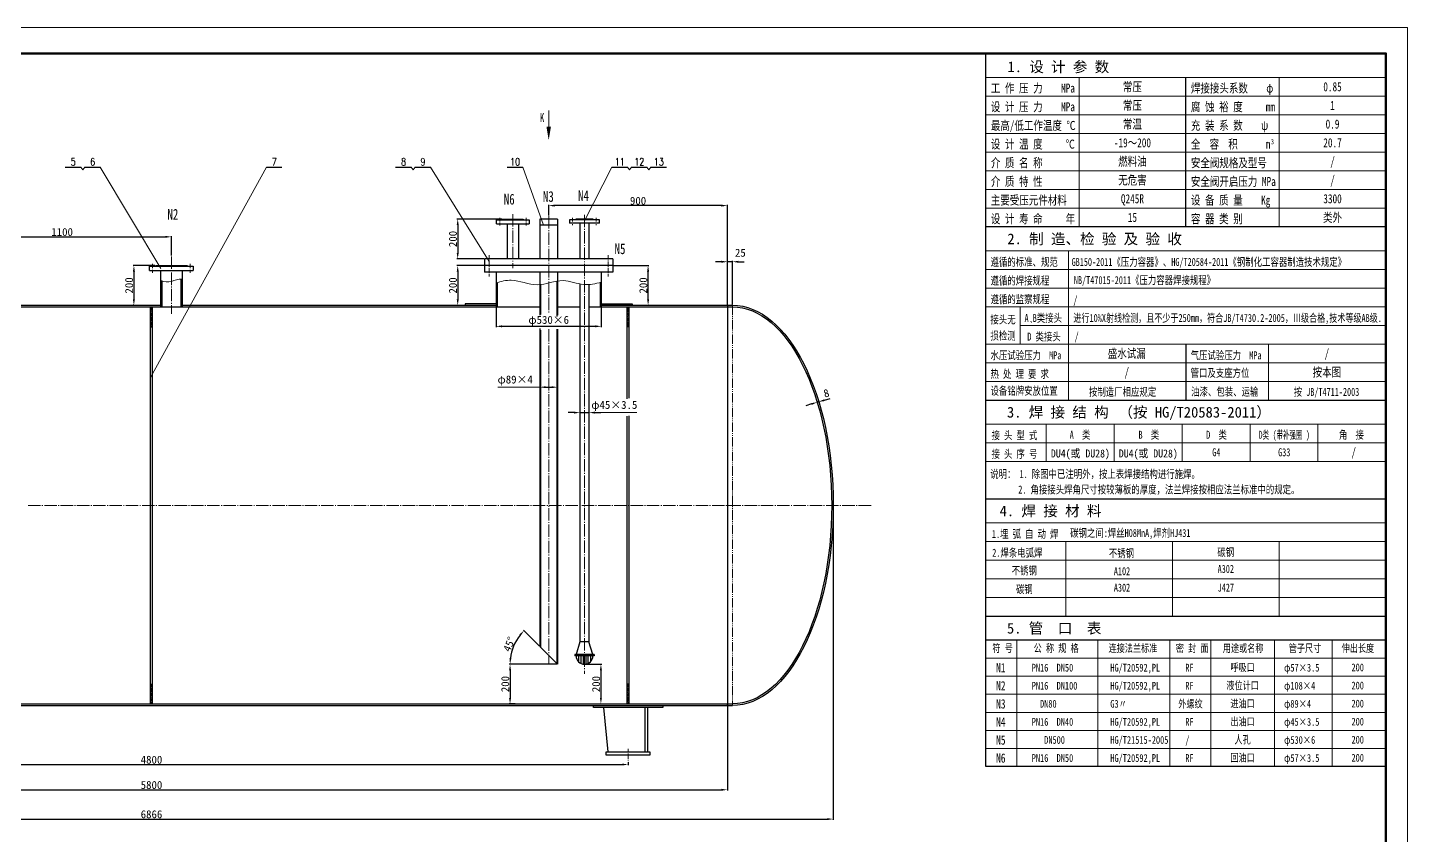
# Model space of a CAD drawing. Extents: x -6371 to 65603, y -5260 to 2462.
# Drawn here: x 58656 to 65603, y -1607 to 2462 of the extents above; entities that cross this region are included whole.
import ezdxf
from ezdxf.enums import TextEntityAlignment as Align

# ---------------------------------------------------------------- set-up
doc = ezdxf.new("R2010")
doc.units = 0
doc.header["$LTSCALE"] = 25
doc.header["$PDMODE"] = 1
for name, pattern in [('JXX-L', [2.95, 1.9, -0.25, 0.15, -0.25, 0.15, -0.25]), ('ZXX-L', [3.28, 2.5, -0.3, 0.18, -0.3]), ('ZXX-S', [1.27, 0.75, -0.2, 0.12, -0.2])]:
    doc.linetypes.add(name, pattern=pattern)
doc.layers.get('Defpoints').update_dxf_attribs({"linetype": 'CONTINUOUS'})
for name, color, linetype, lineweight in [('A 粗实线', 1, 'CONTINUOUS', 25), ('B 细实线', 7, 'CONTINUOUS', 15), ('C 文 字', 2, 'CONTINUOUS', 20), ('D 短中心线', 3, 'ZXX-S', 18), ('E 长中心线', 3, 'ZXX-L', 15), ('I 长双点线', 3, 'JXX-L', 15), ('J 标注尺寸', 2, 'CONTINUOUS', 15)]:
    doc.layers.add(name, color=color, linetype=linetype, lineweight=lineweight)
doc.styles.add('HZTXT', font='SIMFANG.TTF', dxfattribs={"width": 0.75})
doc.styles.add('ROMANC', font='romanc', dxfattribs={"width": 0.7, "height": 6})
doc.styles.get("Standard").update_dxf_attribs({"font": 'SIMFANG.TTF'})
doc.styles.add('标题中文', font='SIMFANG.TTF', dxfattribs={"width": 0.7})
doc.dimstyles.new('通用标注4.0', dxfattribs={"dimtxt": 40, "dimasz": 30, "dimexe": 4, "dimexo": 4, "dimgap": 4, "dimtad": 1, "dimdec": 0, "dimzin": 0, "dimdsep": 46, "dimtxsty": 'Standard', "dimcen": 4, "dimadec": 0, "dimazin": 0, "dimtfac": 0.375, "dimtdec": 0, "dimtmove": 2, "dimatfit": 3, "dimfxl": 0, "dimtzin": 0, "dimarcsym": 0})

# ---------------------------------------------------------------- blocks, each defined once
blk = doc.blocks.new('*D154')
at = {"layer": 'Defpoints', "color": 0}
for p in [(55846.4, 55.3), (62712.4, 55.3), (62712.4, -1524.8)]:
    blk.add_point(p, dxfattribs=at)
at = {"layer": 'J 标注尺寸', "color": 0, "lineweight": -2}
for p, q in [((55846.4, 51.3), (55846.4, -1528.8)), ((62712.4, 51.3), (62712.4, -1528.8)), ((55876.4, -1524.8), (62682.4, -1524.8))]:
    blk.add_line(p, q, dxfattribs=at)
at = {"layer": 'J 标注尺寸', "color": 0}
for points in [[(55876.4, -1519.8), (55876.4, -1529.8), (55846.4, -1524.8)], [(62682.4, -1519.8), (62682.4, -1529.8), (62712.4, -1524.8)]]:
    blk.add_solid(points, dxfattribs=at)
at = {"layer": 'J 标注尺寸', "color": 0, "insert": (59279.4, -1500.8), "char_height": 40, "attachment_point": 5}
blk.add_mtext('6866', dxfattribs=at)
blk = doc.blocks.new('*D152')
at = {"layer": 'Defpoints', "color": 0}
for p in [(56379.4, -952.7), (62179.4, -952.7), (62179.4, -1377.2)]:
    blk.add_point(p, dxfattribs=at)
at = {"layer": 'J 标注尺寸', "color": 0, "lineweight": -2}
for p, q in [((56379.4, -956.7), (56379.4, -1381.2)), ((62179.4, -956.7), (62179.4, -1381.2)), ((56409.4, -1377.2), (62149.4, -1377.2))]:
    blk.add_line(p, q, dxfattribs=at)
at = {"layer": 'J 标注尺寸', "color": 0}
for points in [[(56409.4, -1372.2), (56409.4, -1382.2), (56379.4, -1377.2)], [(62149.4, -1372.2), (62149.4, -1382.2), (62179.4, -1377.2)]]:
    blk.add_solid(points, dxfattribs=at)
at = {"layer": 'J 标注尺寸', "color": 0, "insert": (59279.4, -1353.2), "char_height": 40, "attachment_point": 5}
blk.add_mtext('5800', dxfattribs=at)
blk = doc.blocks.new('*D151')
at = {"layer": 'Defpoints', "color": 0}
for p in [(61459.4, -744.7), (61493.3, -944.7), (61542.3, -944.7)]:
    blk.add_point(p, dxfattribs=at)
at = {"layer": 'J 标注尺寸', "color": 0, "lineweight": -2}
for p, q in [((61463.4, -744.7), (61546.3, -744.7)), ((61542.3, -774.7), (61542.3, -914.7)), ((61497.3, -944.7), (61546.3, -944.7))]:
    blk.add_line(p, q, dxfattribs=at)
at = {"layer": 'J 标注尺寸', "color": 0}
for points in [[(61537.3, -774.7), (61547.3, -774.7), (61542.3, -744.7)], [(61537.3, -914.7), (61547.3, -914.7), (61542.3, -944.7)]]:
    blk.add_solid(points, dxfattribs=at)
at = {"layer": 'J 标注尺寸', "color": 0, "insert": (61518.3, -844.7), "char_height": 40, "attachment_point": 5, "rotation": 90}
blk.add_mtext('200', dxfattribs=at)
blk = doc.blocks.new('*D149')
at = {"layer": 'Defpoints', "color": 0}
for p in [(61323.9, -744.7), (61084.8, -944.7), (61114.7, -944.7)]:
    blk.add_point(p, dxfattribs=at)
at = {"layer": 'J 标注尺寸', "color": 0, "lineweight": -2}
for p, q in [((61319.9, -744.7), (61080.8, -744.7)), ((61084.8, -774.7), (61084.8, -914.7)), ((61110.7, -944.7), (61080.8, -944.7))]:
    blk.add_line(p, q, dxfattribs=at)
at = {"layer": 'J 标注尺寸', "color": 0}
for points in [[(61079.8, -774.7), (61089.8, -774.7), (61084.8, -744.7)], [(61079.8, -914.7), (61089.8, -914.7), (61084.8, -944.7)]]:
    blk.add_solid(points, dxfattribs=at)
at = {"layer": 'J 标注尺寸', "color": 0, "insert": (61060.8, -844.7), "char_height": 40, "attachment_point": 5, "rotation": 90}
blk.add_mtext('200', dxfattribs=at)
blk = doc.blocks.new('*D143')
at = {"layer": 'Defpoints', "color": 0}
for p in [(56879.4, -1234.3), (61679.4, -1234.3), (61679.4, -1250)]:
    blk.add_point(p, dxfattribs=at)
at = {"layer": 'J 标注尺寸', "color": 0, "lineweight": -2}
for p, q in [((56879.4, -1238.3), (56879.4, -1254)), ((56909.4, -1250), (61649.4, -1250)), ((61679.4, -1238.3), (61679.4, -1254))]:
    blk.add_line(p, q, dxfattribs=at)
at = {"layer": 'J 标注尺寸', "color": 0}
for points in [[(56909.4, -1245), (56909.4, -1255), (56879.4, -1250)], [(61649.4, -1245), (61649.4, -1255), (61679.4, -1250)]]:
    blk.add_solid(points, dxfattribs=at)
at = {"layer": 'J 标注尺寸', "color": 0, "insert": (59279.4, -1226), "char_height": 40, "attachment_point": 5}
blk.add_mtext('4800', dxfattribs=at)
blk = doc.blocks.new('*D150')
at = {"layer": 'Defpoints', "color": 0}
for p in [(61116.8, -625.1), (61234.9, -655.7), (61271.1, -744.7), (61319.9, -744.7), (61323.9, -744.7)]:
    blk.add_point(p, dxfattribs=at)
at = {"layer": 'J 标注尺寸', "color": 0, "lineweight": -2}
for p, q in [((61232.1, -652.9), (61152, -572.8)), ((61267.1, -744.7), (61080.8, -744.7))]:
    blk.add_line(p, q, dxfattribs=at)
blk.add_arc((61323.9, -744.7), 239.2, 142.19148, 172.80852, dxfattribs=at)
at = {"layer": 'J 标注尺寸', "color": 0}
for points in [[(61131.2, -594.8), (61138.7, -601.4), (61154.8, -575.6)], [(61091.6, -715.1), (61081.7, -714.5), (61084.8, -744.7)]]:
    blk.add_solid(points, dxfattribs=at)
at = {"layer": 'J 标注尺寸', "color": 0, "insert": (61080.8, -644), "char_height": 40, "attachment_point": 5, "rotation": 67.5}
blk.add_mtext('45°', dxfattribs=at)
blk = doc.blocks.new('*D140')
at = {"layer": 'Defpoints', "color": 0}
for p in [(61279.4, 1565.3), (61279.4, 1511.9), (62179.4, 1063.3)]:
    blk.add_point(p, dxfattribs=at)
at = {"layer": 'J 标注尺寸', "color": 0, "lineweight": -2}
for p, q in [((61279.4, 1515.9), (61279.4, 1569.3)), ((62149.4, 1565.3), (61309.4, 1565.3)), ((62179.4, 1067.3), (62179.4, 1569.3))]:
    blk.add_line(p, q, dxfattribs=at)
at = {"layer": 'J 标注尺寸', "color": 0}
for points in [[(61309.4, 1570.3), (61309.4, 1560.3), (61279.4, 1565.3)], [(62149.4, 1570.3), (62149.4, 1560.3), (62179.4, 1565.3)]]:
    blk.add_solid(points, dxfattribs=at)
at = {"layer": 'J 标注尺寸', "color": 0, "insert": (61729.4, 1589.3), "char_height": 40, "attachment_point": 5}
blk.add_mtext('900', dxfattribs=at)
blk = doc.blocks.new('*D133')
at = {"layer": 'Defpoints', "color": 0}
for p in [(59379.4, 1408), (58279.4, 1287.8), (59379.4, 1309.8)]:
    blk.add_point(p, dxfattribs=at)
at = {"layer": 'J 标注尺寸', "color": 0, "lineweight": -2}
for p, q in [((58279.4, 1291.8), (58279.4, 1412)), ((58309.4, 1408), (59349.4, 1408)), ((59379.4, 1313.8), (59379.4, 1412))]:
    blk.add_line(p, q, dxfattribs=at)
at = {"layer": 'J 标注尺寸', "color": 0}
for points in [[(58309.4, 1413), (58309.4, 1403), (58279.4, 1408)], [(59349.4, 1413), (59349.4, 1403), (59379.4, 1408)]]:
    blk.add_solid(points, dxfattribs=at)
at = {"layer": 'J 标注尺寸', "color": 0, "insert": (58829.4, 1432), "char_height": 40, "attachment_point": 5}
blk.add_mtext('1100', dxfattribs=at)
blk = doc.blocks.new('*D136')
at = {"layer": 'Defpoints', "color": 0}
for p in [(59300.4, 1263.3), (59190.8, 1063.3), (59193.8, 1063.3)]:
    blk.add_point(p, dxfattribs=at)
at = {"layer": 'J 标注尺寸', "color": 0, "lineweight": -2}
for p, q in [((59296.4, 1263.3), (59186.8, 1263.3)), ((59190.8, 1233.3), (59190.8, 1093.3)), ((59189.8, 1063.3), (59186.8, 1063.3))]:
    blk.add_line(p, q, dxfattribs=at)
at = {"layer": 'J 标注尺寸', "color": 0}
for points in [[(59185.8, 1233.3), (59195.8, 1233.3), (59190.8, 1263.3)], [(59185.8, 1093.3), (59195.8, 1093.3), (59190.8, 1063.3)]]:
    blk.add_solid(points, dxfattribs=at)
at = {"layer": 'J 标注尺寸', "color": 0, "insert": (59166.8, 1163.3), "char_height": 40, "attachment_point": 5, "rotation": 90}
blk.add_mtext('200', dxfattribs=at)
blk = doc.blocks.new('*D131')
at = {"layer": 'Defpoints', "color": 0}
for p in [(61014.4, 1055.3), (61544.4, 1055.3), (61544.4, 957.3)]:
    blk.add_point(p, dxfattribs=at)
at = {"layer": 'J 标注尺寸', "color": 0, "lineweight": -2}
for p, q in [((61014.4, 1051.3), (61014.4, 953.3)), ((61544.4, 1051.3), (61544.4, 953.3)), ((61044.4, 957.3), (61514.4, 957.3))]:
    blk.add_line(p, q, dxfattribs=at)
at = {"layer": 'J 标注尺寸', "color": 0}
for points in [[(61044.4, 962.3), (61044.4, 952.3), (61014.4, 957.3)], [(61514.4, 962.3), (61514.4, 952.3), (61544.4, 957.3)]]:
    blk.add_solid(points, dxfattribs=at)
at = {"layer": 'J 标注尺寸', "color": 0, "insert": (61279.4, 984.3), "char_height": 40, "attachment_point": 5}
blk.add_mtext('φ530×6', dxfattribs=at)
blk = doc.blocks.new('*D134')
at = {"layer": 'Defpoints', "color": 0}
for p in [(61234.9, 671.7), (61323.9, 671.7), (61323.9, 650.7)]:
    blk.add_point(p, dxfattribs=at)
at = {"layer": 'J 标注尺寸', "color": 0, "lineweight": -2}
for p, q in [((61234.9, 667.7), (61234.9, 646.7)), ((61264.9, 650.7), (61293.9, 650.7)), ((61323.9, 667.7), (61323.9, 646.7))]:
    blk.add_line(p, q, dxfattribs=at)
at = {"layer": 'J 标注尺寸', "color": 0}
for points in [[(61264.9, 655.7), (61264.9, 645.7), (61234.9, 650.7)], [(61293.9, 655.7), (61293.9, 645.7), (61323.9, 650.7)]]:
    blk.add_solid(points, dxfattribs=at)
at = {"layer": 'J 标注尺寸', "color": 0, "insert": (61110.5, 684), "char_height": 40, "attachment_point": 5}
blk.add_mtext('φ89×4', dxfattribs=at)
blk = doc.blocks.new('*D135')
at = {"layer": 'Defpoints', "color": 0}
for p in [(61436.9, 543.7), (61481.9, 543.7), (61481.9, 522.7)]:
    blk.add_point(p, dxfattribs=at)
at = {"layer": 'J 标注尺寸', "color": 0, "lineweight": -2}
for p, q in [((61406.9, 522.7), (61376.9, 522.7)), ((61436.9, 539.7), (61436.9, 518.7)), ((61436.9, 522.7), (61481.9, 522.7)), ((61481.9, 539.7), (61481.9, 518.7)), ((61511.9, 522.7), (61541.9, 522.7))]:
    blk.add_line(p, q, dxfattribs=at)
at = {"layer": 'J 标注尺寸', "color": 0}
for points in [[(61406.9, 527.7), (61406.9, 517.7), (61436.9, 522.7)], [(61511.9, 527.7), (61511.9, 517.7), (61481.9, 522.7)]]:
    blk.add_solid(points, dxfattribs=at)
at = {"layer": 'J 标注尺寸', "color": 0, "insert": (61609.8, 556), "char_height": 40, "attachment_point": 5}
blk.add_mtext('φ45×3.5', dxfattribs=at)
blk = doc.blocks.new('*D148')
at = {"layer": 'Defpoints', "color": 0}
for p in [(61048.4, 1497.3), (60821.3, 1297.3), (60956.9, 1297.3)]:
    blk.add_point(p, dxfattribs=at)
at = {"layer": 'J 标注尺寸', "color": 0, "lineweight": -2}
for p, q in [((61044.4, 1497.3), (60817.3, 1497.3)), ((60821.3, 1467.3), (60821.3, 1327.3)), ((60952.9, 1297.3), (60817.3, 1297.3))]:
    blk.add_line(p, q, dxfattribs=at)
at = {"layer": 'J 标注尺寸', "color": 0}
for points in [[(60816.3, 1467.3), (60826.3, 1467.3), (60821.3, 1497.3)], [(60816.3, 1327.3), (60826.3, 1327.3), (60821.3, 1297.3)]]:
    blk.add_solid(points, dxfattribs=at)
at = {"layer": 'J 标注尺寸', "color": 0, "insert": (60797.3, 1397.3), "char_height": 40, "attachment_point": 5, "rotation": 90}
blk.add_mtext('200', dxfattribs=at)
blk = doc.blocks.new('*D141')
at = {"layer": 'Defpoints', "color": 0}
for p in [(60956.9, 1263.3), (60821.3, 1063.3), (60821.3, 1063.3)]:
    blk.add_point(p, dxfattribs=at)
at = {"layer": 'J 标注尺寸', "color": 0, "lineweight": -2}
for p, q in [((60952.9, 1263.3), (60817.3, 1263.3)), ((60821.3, 1233.3), (60821.3, 1093.3))]:
    blk.add_line(p, q, dxfattribs=at)
at = {"layer": 'J 标注尺寸', "color": 0}
for points in [[(60816.3, 1233.3), (60826.3, 1233.3), (60821.3, 1263.3)], [(60816.3, 1093.3), (60826.3, 1093.3), (60821.3, 1063.3)]]:
    blk.add_solid(points, dxfattribs=at)
at = {"layer": 'J 标注尺寸', "color": 0, "insert": (60797.3, 1163.3), "char_height": 40, "attachment_point": 5, "rotation": 90}
blk.add_mtext('200', dxfattribs=at)
blk = doc.blocks.new('*D132')
at = {"layer": 'Defpoints', "color": 0}
for p in [(61601.9, 1263.3), (61779.9, 1263.3), (61730, 1063.3)]:
    blk.add_point(p, dxfattribs=at)
at = {"layer": 'J 标注尺寸', "color": 0, "lineweight": -2}
for p, q in [((61605.9, 1263.3), (61783.9, 1263.3)), ((61779.9, 1093.3), (61779.9, 1233.3)), ((61734, 1063.3), (61783.9, 1063.3))]:
    blk.add_line(p, q, dxfattribs=at)
at = {"layer": 'J 标注尺寸', "color": 0}
for points in [[(61774.9, 1233.3), (61784.9, 1233.3), (61779.9, 1263.3)], [(61774.9, 1093.3), (61784.9, 1093.3), (61779.9, 1063.3)]]:
    blk.add_solid(points, dxfattribs=at)
at = {"layer": 'J 标注尺寸', "color": 0, "insert": (61755.9, 1163.3), "char_height": 40, "attachment_point": 5, "rotation": 90}
blk.add_mtext('200', dxfattribs=at)
blk = doc.blocks.new('*D157')
at = {"layer": 'Defpoints', "color": 0}
for p in [(62633.8, 567.8), (62639.1, 576.9), (62641.2, 570)]:
    blk.add_point(p, dxfattribs=at)
at = {"layer": 'J 标注尺寸', "color": 0, "lineweight": -2}
for p, q in [((62603, 566.1), (62574.2, 557.5)), ((62632.6, 571.6), (62630.6, 578.5)), ((62631.7, 574.7), (62639.1, 576.9)), ((62640.1, 573.8), (62638, 580.7)), ((62667.9, 585.5), (62696.6, 594.1))]:
    blk.add_line(p, q, dxfattribs=at)
at = {"layer": 'J 标注尺寸', "color": 0}
for points in [[(62601.5, 570.9), (62604.4, 561.3), (62631.7, 574.7)], [(62666.5, 590.3), (62669.3, 580.7), (62639.1, 576.9)]]:
    blk.add_solid(points, dxfattribs=at)
at = {"layer": 'J 标注尺寸', "color": 0, "insert": (62677.5, 620.3), "char_height": 40, "attachment_point": 5, "rotation": 16.66263}
blk.add_mtext('8', dxfattribs=at)
blk = doc.blocks.new('*D156')
at = {"layer": 'Defpoints', "color": 0}
for p in [(62179.4, 1282.5), (62179.4, 1063.3), (62204.4, 1063.3)]:
    blk.add_point(p, dxfattribs=at)
at = {"layer": 'J 标注尺寸', "color": 0, "lineweight": -2}
for p, q in [((62149.4, 1282.5), (62119.4, 1282.5)), ((62179.4, 1067.3), (62179.4, 1286.5)), ((62204.4, 1282.5), (62179.4, 1282.5)), ((62204.4, 1067.3), (62204.4, 1286.5)), ((62234.4, 1282.5), (62264.4, 1282.5))]:
    blk.add_line(p, q, dxfattribs=at)
at = {"layer": 'J 标注尺寸', "color": 0}
for points in [[(62149.4, 1287.5), (62149.4, 1277.5), (62179.4, 1282.5)], [(62234.4, 1287.5), (62234.4, 1277.5), (62204.4, 1282.5)]]:
    blk.add_solid(points, dxfattribs=at)
at = {"layer": 'J 标注尺寸', "color": 0, "insert": (62244.5, 1327.6), "char_height": 40, "attachment_point": 5}
blk.add_mtext('25', dxfattribs=at)

msp = doc.modelspace()

# ---------------------------------------------------------------- hatches: boundary and pattern name
at = {"layer": 'B 细实线'}
h = msp.add_hatch(dxfattribs=at)
h.set_pattern_fill('ANSI31', color=256, scale=2, style=0)
h.set_pattern_definition([(45, (1076.968, 11024.73), (-4.49012806, 4.49012806), [])])
h.paths.add_polyline_path([(59284.4, 1055.3), (59274.4, 1055.3), (59274.4, 955.3), (59284.4, 955.3)])
h = msp.add_hatch(dxfattribs=at)
h.set_pattern_fill('ANSI31', color=256, scale=2, style=0)
h.set_pattern_definition([(135, (119881.902, 11024.73), (4.49012806, 4.49012806), [])])
h.paths.add_polyline_path([(61674.4, 1055.3), (61684.4, 1055.3), (61684.4, 955.3), (61674.4, 955.3)])
h = msp.add_hatch(dxfattribs=at)
h.set_pattern_fill('ANSI31', color=256, scale=2, style=0)
h.set_pattern_definition([(315, (1076.968, -10914.1445), (-4.49012806, -4.49012806), [])])
h.paths.add_polyline_path([(59284.4, -944.7), (59274.4, -944.7), (59274.4, -844.7), (59284.4, -844.7)])
h = msp.add_hatch(dxfattribs=at)
h.set_pattern_fill('ANSI31', color=256, scale=2, style=0)
h.set_pattern_definition([(225, (119881.902, -10914.1445), (4.49012806, -4.49012806), [])])
h.paths.add_polyline_path([(61674.4, -944.7), (61684.4, -944.7), (61684.4, -844.7), (61674.4, -844.7)])

# ---------------------------------------------------------------- linework, layer by layer
at = {"layer": 'A 粗实线'}
for p, q in [((63479.9, -1260.3), (63479.9, 2332)), ((64487.4, 1458.9), (64487.4, 2211.1)), ((58845.1, 1758.5), (58923.4, 1758.5)), ((58943.1, 1758.5), (59021.3, 1758.5)), ((59857.8, 1758.5), (59936.1, 1758.5)), ((60508.4, 1758.5), (60586.7, 1758.5)), ((60606.4, 1758.5), (60684.6, 1758.5)), ((61070.1, 1758.5), (61148.4, 1758.5)), ((61597.6, 1758.5), (61675.9, 1758.5)), ((61695.6, 1758.5), (61773.9, 1758.5)), ((61793.6, 1758.5), (61871.8, 1758.5)), ((61016.9, 1474.3), (61016.9, 1494.3)), ((61016.9, 1494.3), (61181.9, 1494.3)), ((61016.9, 1474.3), (61181.9, 1474.3)), ((61048.4, 1494.3), (61048.4, 1497.3)), ((61048.4, 1497.3), (61150.4, 1497.3)), ((61070.9, 1474.3), (61070.9, 1297.3)), ((61127.9, 1474.3), (61127.9, 1297.3)), ((61150.4, 1497.3), (61150.4, 1494.3)), ((61181.9, 1494.3), (61181.9, 1474.3)), ((61234.9, 1497.3), (61234.9, 1297.3)), ((61323.9, 1497.3), (61234.9, 1497.3)), ((61323.9, 1467.3), (61234.9, 1467.3)), ((61323.9, 1497.3), (61323.9, 1297.3)), ((61384.4, 1494.3), (61384.4, 1476.3)), ((61534.4, 1494.3), (61384.4, 1494.3)), ((61534.4, 1476.3), (61384.4, 1476.3)), ((61415.4, 1497.3), (61415.4, 1494.3)), ((61503.4, 1497.3), (61415.4, 1497.3)), ((61436.9, 1476.3), (61436.9, 1297.3)), ((61481.9, 1476.3), (61481.9, 1297.3)), ((61503.4, 1494.3), (61503.4, 1497.3)), ((61534.4, 1476.3), (61534.4, 1494.3)), ((65494.9, 1458.9), (63479.9, 1458.9)), ((59269.4, 1260.3), (59489.4, 1260.3)), ((59269.4, 1238.3), (59269.4, 1260.3)), ((59300.4, 1263.3), (59458.4, 1263.3)), ((59300.4, 1260.3), (59300.4, 1263.3)), ((59458.4, 1263.3), (59458.4, 1260.3)), ((59489.4, 1260.3), (59489.4, 1238.3)), ((61601.9, 1297.3), (60956.9, 1297.3)), ((60956.9, 1297.3), (60956.9, 1229.3)), ((61601.9, 1263.3), (60956.9, 1263.3)), ((61601.9, 1297.3), (61601.9, 1229.3)), ((59269.4, 1238.3), (59489.4, 1238.3)), ((59325.4, 1238.3), (59325.4, 1055.3)), ((59331.4, 1186.7), (59331.4, 1055.3)), ((59427.4, 1195.2), (59427.4, 1055.3)), ((59433.4, 1238.3), (59433.4, 1055.3)), ((61601.9, 1229.3), (60956.9, 1229.3)), ((61014.4, 1229.3), (61014.4, 1055.3)), ((61234.9, 1229.3), (61234.9, 1014.1)), ((61319.9, 1185.1), (61319.9, 1006.5)), ((61323.9, 1229.3), (61323.9, 1013.4)), ((61538.4, 1229.6), (61538.4, 1229.3)), ((61544.4, 1229.3), (61544.4, 1055.3)), ((61020.4, 1177.7), (61020.4, 1055.3)), ((61238.9, 1167.9), (61238.9, 1017.2)), ((61436.9, 1171), (61436.9, -632.6)), ((61481.9, 1167.9), (61481.9, -632.6)), ((61538.4, 1178.2), (61538.4, 1055.3)), ((56354.4, 1055.3), (61234.9, 1055.3)), ((58307.9, 1063.3), (59325.4, 1063.3)), ((59274.4, -944.7), (59274.4, 1055.3)), ((59284.4, -944.7), (59284.4, 1055.3)), ((59433.4, 1063.3), (61014.4, 1063.3)), ((61323.9, 1055.3), (61436.9, 1055.3)), ((61481.9, 1055.3), (62204.4, 1055.3)), ((61544.4, 1063.3), (62204.4, 1063.3)), ((61674.4, 592.8), (61674.4, 1055.3)), ((61684.4, 595.1), (61684.4, 1055.3)), ((62179.4, 1063.3), (62179.4, -952.7)), ((59274.4, 955.3), (59284.4, 955.3)), ((61234.9, 945.6), (61234.9, -655.7)), ((61238.9, 938.7), (61238.9, -659.7)), ((61319.9, 942.5), (61319.9, -740.7)), ((61323.9, 942.5), (61323.9, -744.7)), ((61684.4, 955.3), (61674.4, 955.3)), ((64487.4, 867.8), (64487.4, 585.7)), ((63479.9, 585.7), (65494.9, 585.7)), ((61674.4, -944.7), (61674.4, 504.5)), ((61684.4, -944.7), (61684.4, 506.8)), ((63479.9, 88.7), (65494.9, 88.7)), ((63479.9, -502.4), (65494.9, -502.4)), ((65494.9, -623.3), (63479.9, -623.3)), ((61234.9, -655.7), (61323.9, -744.7)), ((61436.9, -632.6), (61417, -696.2)), ((61481.9, -632.6), (61436.9, -632.6)), ((61501.9, -696.2), (61481.9, -632.6)), ((61410.9, -696.2), (61410.9, -702.2)), ((61508, -696.2), (61410.9, -696.2)), ((61410.9, -699.2), (61508, -699.2)), ((61508, -702.2), (61410.9, -702.2)), ((61429.8, -702.2), (61429.8, -732.7)), ((61441.6, -702.2), (61441.6, -740.8)), ((61453.3, -702.2), (61453.3, -744.3)), ((61465.6, -702.2), (61465.6, -744.3)), ((61477.3, -702.2), (61477.3, -740.8)), ((61489.1, -702.2), (61489.1, -732.7)), ((61508, -696.2), (61508, -702.2)), ((59274.4, -844.7), (59284.4, -844.7)), ((61684.4, -844.7), (61674.4, -844.7)), ((56354.4, -944.7), (62204.4, -944.7)), ((56354.4, -952.7), (62204.4, -952.7)), ((61504.4, -962.7), (61504.4, -952.7)), ((61854.4, -962.7), (61504.4, -962.7)), ((61579.4, -1186.7), (61557.7, -962.7)), ((61765.4, -1186.7), (61765.4, -962.7)), ((61779.4, -1186.7), (61779.4, -962.7)), ((61854.4, -952.7), (61854.4, -962.7)), ((61569.4, -1202.7), (61569.4, -1186.7)), ((61569.4, -1186.7), (61789.4, -1186.7)), ((61789.4, -1202.7), (61569.4, -1202.7)), ((61789.4, -1186.7), (61789.4, -1202.7)), ((65494.9, -1260.3), (63479.9, -1260.3))]:
    msp.add_line(p, q, dxfattribs=at)
at = {"layer": 'A 粗实线', "color": 5, "lineweight": 60}
msp.add_lwpolyline([(55016.9, -5130), (65494.9, -5130), (65494.9, 2332), (55016.9, 2332)], close=True, dxfattribs=at)
at = {"layer": 'A 粗实线'}
for points in [[(61014.4, 1071.3), (60859.4, 1071.3), (60859.4, 1063.3)], [(61544.4, 1071.3), (61699.4, 1071.3), (61699.4, 1063.3)]]:
    msp.add_lwpolyline(points, dxfattribs=at)
msp.add_arc((61459.4, -702.2), 42.5, 180, 0, dxfattribs=at)
at = {"layer": 'A 粗实线', "extrusion": (0, 0, -1)}
for major_axis, ratio in [((0, -1008), 0.503968), ((0, -1000), 0.5)]:
    msp.add_ellipse((62204.4, 55.3), major_axis=major_axis, ratio=ratio, start_param=3.141593, end_param=6.283185, dxfattribs=at)
at = {"layer": 'A 粗实线'}
for points in [[(62179.4, 1055.3), (62185, 1063.3), (62173.8, 1063.3)], [(62179.4, -944.7), (62185, -952.7), (62173.8, -952.7)]]:
    msp.add_solid(points, dxfattribs=at)
at = {"layer": 'B 细实线'}
for p, q in [((63479.9, 2211.1), (65494.9, 2211.1)), ((63950.1, 2211.1), (63950.1, 1458.9)), ((64957.6, 1458.9), (64957.6, 2211.1)), ((63479.9, 2117.1), (65494.9, 2117.1)), ((61279.4, 2043.8), (61279.4, 1963.6)), ((63479.9, 2023.1), (65494.9, 2023.1)), ((63479.9, 1929), (65494.9, 1929)), ((63479.9, 1835), (65494.9, 1835)), ((58923.4, 1758.5), (58933.2, 1744.7)), ((58943.1, 1758.5), (58933.2, 1744.7)), ((59326.2, 1249.1), (59021.3, 1758.5)), ((59274.4, 699.2), (59857.8, 1758.5)), ((60586.7, 1758.5), (60596.5, 1744.7)), ((60606.4, 1758.5), (60596.5, 1744.7)), ((60979.4, 1283.6), (60684.6, 1758.5)), ((61252.6, 1467.3), (61148.4, 1758.5)), ((61459.4, 1488.5), (61597.6, 1758.5)), ((61675.9, 1758.5), (61685.7, 1744.7)), ((61695.6, 1758.5), (61685.7, 1744.7)), ((61773.9, 1758.5), (61783.7, 1744.7)), ((61793.6, 1758.5), (61783.7, 1744.7)), ((63479.9, 1741), (65494.9, 1741)), ((63479.9, 1646.9), (65494.9, 1646.9)), ((63479.9, 1552.9), (65494.9, 1552.9)), ((61235.9, 1497.3), (61235.9, 1467.3)), ((61322.9, 1497.3), (61322.9, 1467.3)), ((63479.9, 1338), (65494.9, 1338)), ((63896.4, 585.7), (63896.4, 1338)), ((63479.9, 1243.9), (65494.9, 1243.9)), ((63479.9, 1149.9), (65494.9, 1149.9)), ((63479.9, 1055.9), (65494.9, 1055.9)), ((63653, 1055.9), (63653, 867.8)), ((63707.1, 983), (63710.9, 976.5)), ((63653, 961.8), (65494.9, 961.8)), ((63479.9, 867.8), (65494.9, 867.8)), ((64903.9, 585.7), (64903.9, 867.8)), ((63479.9, 773.8), (65494.9, 773.8)), ((63479.9, 679.7), (65494.9, 679.7)), ((63479.9, 464.8), (65494.9, 464.8)), ((63785, 464.8), (63785, 276.7)), ((64126.9, 276.7), (64126.9, 464.8)), ((64468.8, 464.8), (64468.8, 276.7)), ((64810.7, 276.7), (64810.7, 464.8)), ((65152.7, 464.8), (65152.7, 276.7)), ((63479.9, 370.8), (65494.9, 370.8)), ((63479.9, 276.7), (65494.9, 276.7)), ((63479.9, -32.2), (65494.9, -32.2)), ((63479.9, -126.3), (65494.9, -126.3)), ((63882.9, -502.4), (63882.9, -126.3)), ((64420.2, -502.4), (64420.2, -126.3)), ((64957.6, -502.4), (64957.6, -126.3)), ((63479.9, -220.3), (65494.9, -220.3)), ((65494.9, -314.3), (63479.9, -314.3)), ((63479.9, -408.4), (65494.9, -408.4)), ((63635.9, -623.3), (63635.9, -1260.3)), ((64044.1, -623.3), (64044.1, -1260.3)), ((64407.3, -623.3), (64407.3, -1260.3)), ((64612.7, -623.3), (64612.7, -1260.3)), ((64934.2, -623.3), (64934.2, -1260.3)), ((65224.5, -623.3), (65224.5, -1260.3)), ((65494.9, -714.3), (63479.9, -714.3)), ((65494.9, -805.3), (63479.9, -805.3)), ((65494.9, -896.3), (63479.9, -896.3)), ((65494.9, -987.3), (63479.9, -987.3)), ((65494.9, -1078.3), (63479.9, -1078.3)), ((65494.9, -1169.3), (63479.9, -1169.3))]:
    msp.add_line(p, q, dxfattribs=at)
msp.add_lwpolyline([(54670.2, -5260), (65603.2, -5260), (65603.2, 2462), (54670.2, 2462)], close=True, dxfattribs=at)
msp.add_open_spline([(59325.4, 1190.2), (59364.5, 1165.1), (59394.2, 1196.8), (59433.4, 1195.3)], degree=3, dxfattribs=at)
msp.add_open_spline([(61014.4, 1175.9), (61039.8, 1183.8), (61108.5, 1200.4), (61221.4, 1145.1), (61343.7, 1206.4), (61450.7, 1158), (61515, 1171.7), (61544.4, 1179.8)], degree=3, knots=[28.340698, 28.340698, 28.340698, 28.340698, 106.40066, 239.022611, 371.413989, 477.257426, 566.714109, 566.714109, 566.714109, 566.714109], dxfattribs=at)
msp.add_solid([(61268.1, 1963.6), (61290.8, 1963.6), (61279.4, 1895.4)], dxfattribs=at)
at = {"layer": 'D 短中心线'}
for p, q in [((61032.7, 1504.3), (61032.7, 1464.3)), ((61166.2, 1504.3), (61166.2, 1464.3)), ((61399.9, 1503.3), (61399.9, 1467.3)), ((61518.9, 1503.3), (61518.9, 1467.3)), ((59284.9, 1271.3), (59284.9, 1227.3)), ((59473.9, 1271.3), (59473.9, 1227.3)), ((60979.4, 1316), (60979.4, 1207.5)), ((61579.4, 1316), (61579.4, 1207.5)), ((61679.4, -1170.5), (61679.4, -1234.3))]:
    msp.add_line(p, q, dxfattribs=at)
at = {"layer": 'E 长中心线'}
for p, q in [((61099.4, 1521.8), (61099.4, 1250.9)), ((61279.4, 1511.9), (61279.4, 1022.5)), ((61459.4, 1518.6), (61459.4, -793.4)), ((59379.4, 1309.8), (59379.4, 1020.2)), ((61279.4, 943.3), (61279.4, -744.7)), ((58657.9, 55.3), (62904.4, 55.3))]:
    msp.add_line(p, q, dxfattribs=at)
at = {"layer": 'I 长双点线'}
msp.add_line((62204.4, 1063.3), (62204.4, -952.7), dxfattribs=at)
at = {"layer": 'J 标注尺寸'}
for p, q in [((61234.9, 650.7), (61023.9, 650.7)), ((61723, 522.7), (61511.9, 522.7)), ((61319.9, -744.7), (61271.1, -744.7))]:
    msp.add_line(p, q, dxfattribs=at)

# ---------------------------------------------------------------- texts
at = {"layer": 'A 粗实线', "color": 2, "style": 'HZTXT', "width": 0.75}
for s, p in [('工 作 压 力    MPa', (63505.7, 2134.6)), ('焊接接头系数    φ', (64513.2, 2134.6)), ('设 计 压 力    MPa', (63505.7, 2040.5)), ('腐 蚀 裕 度     mm', (64513.2, 2040.5)), ('最高/低工作温度 ℃', (63505.7, 1946.5)), ('充 装 系 数    ψ', (64513.2, 1946.5)), ('设 计 温 度     ℃', (63505.7, 1852.5)), ('全  容  积      m', (64513.2, 1852.5)), ('介 质 名 称', (63505.7, 1758.4)), ('安全阀规格及型号', (64513.2, 1758.4)), ('介 质 特 性', (63505.7, 1664.4)), ('安全阀开启压力 MPa', (64513.2, 1664.4)), ('主要受压元件材料', (63505.7, 1570.4)), ('设 备 质 量    Kg', (64513.2, 1570.4)), ('设 计 寿 命     年', (63505.7, 1476.3)), ('容 器 类 别', (64513.2, 1476.3))]:
    msp.add_text(s, height=45.5, dxfattribs=at).set_placement(p)
for s, p in [('常压', (64218.7, 2164.1)), ('0.85', (65226.2, 2164.1)), ('常压', (64218.7, 2070.1)), ('1', (65226.2, 2070.1)), ('常温', (64218.7, 1976.1)), ('0.9', (65226.2, 1976.1)), ('-19～200', (64218.7, 1882)), ('20.7', (65226.2, 1882)), ('燃料油', (64218.7, 1788)), ('/', (65226.2, 1788)), ('无危害', (64218.7, 1694)), ('/', (65226.2, 1694)), ('Q245R', (64218.7, 1599.9)), ('3300', (65226.2, 1599.9)), ('类外', (65226.2, 1505.9)), ('15', (64218.7, 1505.9)), ('盛水试漏', (64190.2, 820.8)), ('/', (65197.7, 820.8)), ('/', (64190.2, 726.8)), ('按本图', (65197.7, 726.8)), ('/', (65332.9, 323.8))]:
    msp.add_text(s, height=45.5, dxfattribs=at).set_placement(p, align=Align.MIDDLE_CENTER)
at = {"layer": 'C 文 字', "style": 'HZTXT'}
for s, height, p in [('1. 设 计 参 数', 53.73, (63589.4, 2237.5)), ('2. 制 造、检 验 及 验 收', 53.733, (63588.8, 1370.9)), ('3. 焊 接 结 构', 53.73, (63586.8, 497.8)), ('（按 HG/T20583-2011）', 53.733, (64148, 497.8)), ('4. 焊 接 材 料', 53.73, (63550.1, 0.7)), ('5. 管  口  表', 53.73, (63586.8, -590.3))]:
    msp.add_text(s, height=height, dxfattribs=at).set_placement(p)
at = {"layer": 'C 文 字', "style": 'HZTXT', "width": 0.75}
for s, height, p in [('3', 25.3, (64915.9, 1874.5)), ('遵循的标准、规范', 40.3, (63504.3, 1261.4)), ('GB150-2011《压力容器》、HG/T20584-2011《钢制化工容器制造技术规定》', 40.3, (63912.4, 1261.4)), ('遵循的焊接规程', 40.3, (63504.3, 1167.4)), ('NB/T47015-2011《压力容器焊接规程》', 40.3, (63924, 1169.9)), ('遵循的监察规程', 40.3, (63504.3, 1073.3)), ('/', 40.3, (63921.3, 1070.3)), ('接头无', 40.3, (63503.7, 971.1)), ('A B类接头', 40.3, (63675.5, 979.3)), ('损检测', 40.3, (63503.7, 889.7)), ('D 类接头', 40.3, (63689.4, 885.3)), ('/', 40.3, (63927.5, 886.4)), ('水压试验压力  MPa', 40.3, (63504.1, 791.2)), ('气压试验压力  MPa', 40.3, (64511.6, 791.2)), ('热 处 理 要 求', 40.3, (63504.1, 697.2)), ('管口及支座方位', 40.3, (64511.6, 702.3)), ('设备铭牌安放位置', 40.3, (63504.1, 612.2)), ('按制造厂相应规定', 40.3, (64000, 606.9)), ('油漆、包装、运输', 40.3, (64514.3, 607.7)), ('按 JB/T4711-2003', 40.3, (65030.7, 606.9)), ('接 头 型 式', 40.3, (63509.1, 388.2)), ('接 头 序 号', 40.3, (63509.1, 294.2)), ('说明： 1. 除图中已注明外，按上表焊接结构进行施焊。', 40.3, (63502.6, 193)), ('2. 角接接头焊角尺寸按较薄板的厚度，法兰焊接按相应法兰标准中的规定。', 40.3, (63643.8, 115)), ('1.埋 弧 自 动 焊', 40.3, (63511.3, -108.8)), ('碳钢之间:焊丝H08MnA,焊剂HJ431', 40.3, (63905, -103.8))]:
    msp.add_text(s, height=height, dxfattribs=at).set_placement(p)
at = {"layer": 'C 文 字', "style": 'ROMANC', "width": 0.8}
for s, height, p in [('5', 36.7, (58885.1, 1786.1)), ('6', 36.7, (58983.1, 1786.1)), ('7', 36.7, (59897.8, 1786.1)), ('8', 36.7, (60548.4, 1786.1)), ('9', 36.7, (60646.4, 1786.1)), ('10', 36.69, (61110.1, 1786.1)), ('11', 36.69, (61637.6, 1786.1)), ('12', 36.69, (61735.6, 1786.1)), ('13', 36.69, (61833.6, 1786.1))]:
    msp.add_text(s, height=height, dxfattribs=at).set_placement(p, align=Align.MIDDLE)
at = {"layer": 'C 文 字', "style": 'HZTXT'}
for s, width, p, p2 in [('进行10%X射线检测，且不少于250mm，符合JB/T4730.2-2005，Ⅲ级合格,技术等级AB级.', 0.733032, (63921.4, 979.3), (65474.8, 979.3)), ('D类 (带补强圈 )', 0.614194, (64854.9, 390.8), (65111.8, 390.8)), ('DU4(或 DU28)', 0.888418, (63808.1, 296.8), (64105.4, 296.8)), ('DU4(或 DU28)', 0.888418, (64150.1, 296.8), (64447.3, 296.8))]:
    msp.add_text(s, height=40.3, dxfattribs=dict(at, width=width)).set_placement(p, p2, align=Align.FIT)
at = {"layer": 'C 文 字', "style": 'HZTXT', "width": 0.75}
for s, p in [('A  类', (63954.8, 390.8)), ('B  类', (64301.3, 390.8)), ('D  类', (64642.1, 390.8)), ('角  接', (65321.3, 390.8)), ('G4', (64641.2, 302.8)), ('G33', (64983.1, 302.8)), ('2.焊条电弧焊', (63639.1, -203.3)), ('不锈钢', (64163.5, -206.1)), ('碳钢', (64688.4, -200.9)), ('不锈钢', (63674.2, -293.3)), ('A102', (64166.2, -296.3)), ('A302', (64688.9, -284.8)), ('碳钢', (63674.2, -387.3)), ('A302', (64166.2, -378.9)), ('J427', (64688.9, -378.9))]:
    msp.add_text(s, height=40.3, dxfattribs=at).set_placement(p, align=Align.CENTER)
for s, p in [('呼吸口', (64773.3, -760.8)), ('200', (65353, -760.8)), ('液位计口', (64773.3, -851.8)), ('200', (65353, -851.8)), ('进油口', (64773.3, -942.8)), ('200', (65353, -942.8)), ('出油口', (64773.3, -1033.8)), ('200', (65353, -1033.8)), ('人孔', (64773.3, -1124.8)), ('200', (65353, -1124.8)), ('回油口', (64773.3, -1215.8)), ('200', (65353, -1215.8))]:
    msp.add_text(s, height=39, dxfattribs=at).set_placement(p, align=Align.MIDDLE_CENTER)
at = {"layer": 'C 文 字', "attachment_point": 1, "style": 'HZTXT'}
for s, insert, char_height, width in [('N6', (61053.1, 1624.8), 54, 864), ('N3', (61250, 1638.2), 54, 864), ('N4', (61427, 1642.3), 54, 864), ('N2', (59359.4, 1548.7), 54, 864), ('N5', (61610.9, 1375), 54, 864), (' 符 号', (63492.6, -644.5), 39, 624), ('公 称 规 格', (63721.4, -644.5), 39, 624), ('连接法兰标准', (64098.4, -644.5), 39, 624), ('密 封 面', (64437.3, -644.5), 39, 624), ('用途或名称', (64673.9, -644.5), 39, 624), ('管子尺寸', (65005.8, -644.5), 39, 624), ('伸出长度', (65271.9, -644.5), 39, 624), ('N1', (63532, -739), 46.8, 748.8), ('PN16  DN50', (63711.7, -742.6), 39, 624), ('HG/T20592,PL', (64107.3, -742.6), 39, 624), ('RF', (64484.9, -742.6), 39, 624), ('φ57×3.5', (64982.1, -742.6), 39, 624), ('N2', (63532, -830), 46.8, 748.8), ('PN16  DN100', (63711.7, -833.6), 39, 624), ('HG/T20592,PL', (64107.3, -833.6), 39, 624), ('RF', (64484.9, -833.6), 39, 624), ('φ108×4', (64982.1, -833.6), 39, 624), ('N3', (63532, -921), 46.8, 748.8), ('  DN80', (63711.7, -924.6), 39, 624), ('G3〃', (64107.3, -924.6), 39, 624), ('外螺纹', (64449.4, -924.6), 39, 624), ('φ89×4', (64982.1, -924.6), 39, 624), ('N4', (63532, -1012), 46.8, 748.8), ('PN16  DN40', (63711.7, -1015.6), 39, 624), ('HG/T20592,PL', (64107.3, -1015.6), 39, 624), ('RF', (64484.9, -1015.6), 39, 624), ('φ45×3.5', (64982.1, -1015.6), 39, 624), ('N5', (63532, -1103), 46.8, 748.8), ('   DN500', (63711.7, -1106.6), 39, 624), ('HG/T21515-2005', (64107.3, -1106.6), 39, 624), ('/', (64484.9, -1106.6), 39, 624), ('φ530×6', (64982.1, -1106.6), 39, 624), ('N6', (63532, -1194), 46.8, 748.8), ('PN16  DN50', (63711.7, -1197.6), 39, 624), ('HG/T20592,PL', (64107.3, -1197.6), 39, 624), ('RF', (64484.9, -1197.6), 39, 624), ('φ57×3.5', (64982.1, -1197.6), 39, 624)]:
    msp.add_mtext(s, dxfattribs=dict(at, insert=insert, char_height=char_height, width=width))
at = {"layer": 'J 标注尺寸', "style": '标题中文', "width": 0.7}
msp.add_text('K', height=45.5, dxfattribs=at).set_placement((61235.4, 1985.8))

# ---------------------------------------------------------------- dimensions: what is measured, and where the dimension line sits
at = {"layer": 'J 标注尺寸'}
for base, p1, p2, picture, middle in [((61279.4, 1565.3), (62179.4, 1063.3), (61279.4, 1511.9), '*D140', (61729.4, 1589.3)), ((59379.4, 1408), (58279.4, 1287.8), (59379.4, 1309.8), '*D133', (58829.4, 1432)), ((62712.4, -1524.8), (55846.4, 55.3), (62712.4, 55.3), '*D154', (59279.4, -1500.8)), ((62179.4, -1377.2), (56379.4, -952.7), (62179.4, -952.7), '*D152', (59279.4, -1353.2)), ((61679.4, -1250), (56879.4, -1234.3), (61679.4, -1234.3), '*D143', (59279.4, -1226))]:
    dim = msp.add_linear_dim(base=base, p1=p1, p2=p2, dimstyle='通用标注4.0', dxfattribs=at)
    dim.commit()
    dim.dimension.update_dxf_attribs({"geometry": picture, "text_midpoint": middle})
for base, p1, p2, picture, middle in [((60821.3, 1297.3), (61048.4, 1497.3), (60956.9, 1297.3), '*D148', (60797.3, 1397.3)), ((59190.8, 1063.3), (59300.4, 1263.3), (59193.8, 1063.3), '*D136', (59166.8, 1163.3)), ((60821.3, 1063.3), (60956.9, 1263.3), (60821.3, 1063.3), '*D141', (60797.3, 1163.3)), ((61779.9, 1263.3), (61730, 1063.3), (61601.9, 1263.3), '*D132', (61755.9, 1163.3)), ((61084.8, -944.7), (61323.9, -744.7), (61114.7, -944.7), '*D149', (61060.8, -844.7)), ((61542.3, -944.7), (61459.4, -744.7), (61493.3, -944.7), '*D151', (61518.3, -844.7))]:
    dim = msp.add_linear_dim(base=base, p1=p1, p2=p2, angle=90, dimstyle='通用标注4.0', dxfattribs=at)
    dim.commit()
    dim.dimension.update_dxf_attribs({"geometry": picture, "text_midpoint": middle})
dim = msp.add_linear_dim(base=(62179.4, 1282.5), p1=(62204.4, 1063.3), p2=(62179.4, 1063.3), dimstyle='通用标注4.0', dxfattribs=at)
dim.commit()
dim.dimension.update_dxf_attribs({"geometry": '*D156', "text_midpoint": (62244.5, 1327.6), "dimtype": 160})
dim = msp.add_linear_dim(base=(61544.4, 957.3), p1=(61014.4, 1055.3), p2=(61544.4, 1055.3), text='φ<>×6', dimstyle='通用标注4.0', dxfattribs=at)
dim.commit()
dim.dimension.update_dxf_attribs({"geometry": '*D131', "text_midpoint": (61279.4, 984.3)})
for base, p1, p2, text, picture, middle in [((61323.9, 650.7), (61234.9, 671.7), (61323.9, 671.7), 'φ<>×4', '*D134', (61110.5, 684)), ((61481.9, 522.7), (61436.9, 543.7), (61481.9, 543.7), 'φ<>×3.5', '*D135', (61609.8, 556))]:
    dim = msp.add_linear_dim(base=base, p1=p1, p2=p2, text=text, dimstyle='通用标注4.0', dxfattribs=at)
    dim.commit()
    dim.dimension.update_dxf_attribs({"geometry": picture, "text_midpoint": middle, "dimtype": 160})
dim = msp.add_linear_dim(base=(62639.1, 576.9), p1=(62633.8, 567.8), p2=(62641.2, 570), angle=16.66263, dimstyle='通用标注4.0', dxfattribs=at)
dim.commit()
dim.dimension.update_dxf_attribs({"geometry": '*D157', "text_midpoint": (62677.5, 620.3), "dimtype": 161})
dim = msp.add_angular_dim_2l(base=(61116.8, -625.1), line1=((61319.9, -744.7), (61271.1, -744.7)), line2=((61234.9, -655.7), (61323.9, -744.7)), dimstyle='通用标注4.0', dxfattribs=at)
dim.commit()
dim.dimension.update_dxf_attribs({"geometry": '*D150', "text_midpoint": (61080.8, -644)})

doc.saveas('drawing.dxf')
